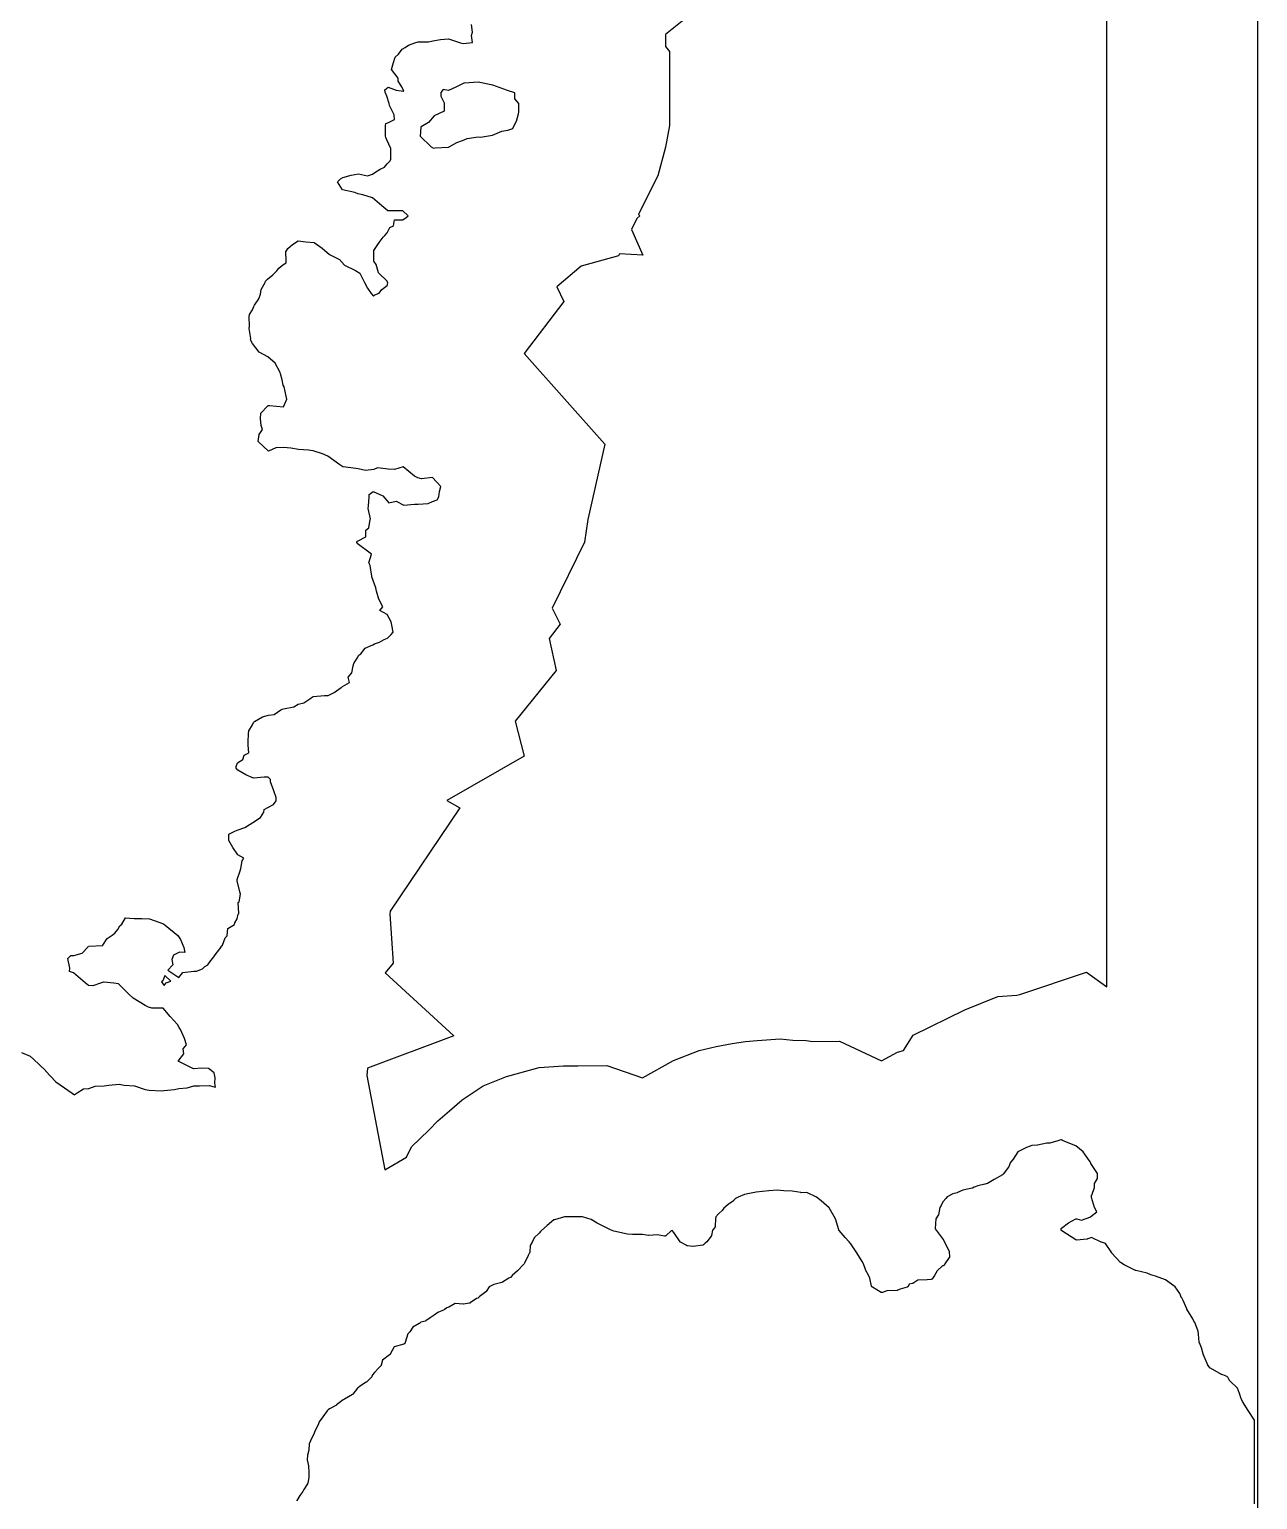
# Model space of a CAD drawing. Header units: millimetres. Extents: x 0 to 600, y 0 to 900.
# Drawn here: x 167 to 224, y 310.7 to 378.9 of the extents above; entities that cross this region are included whole.
import ezdxf

# ---------------------------------------------------------------- set-up
doc = ezdxf.new("R2010")
doc.units = ezdxf.units.MM
doc.layers.add('CORTE', color=1, linetype='Continuous')
doc.layers.add('GRABADO', color=5, linetype='Continuous')

msp = doc.modelspace()

# ---------------------------------------------------------------- linework, layer by layer
at = {"layer": 'CORTE'}
for points in [[(202.789, 383.7), (196.534, 378.678), (196.534, 378.12), (196.714, 377.892), (196.714, 374.446), (196.535, 373.445), (196.173, 372.117), (195.787, 371.357), (195.278, 370.315), (195.34, 370.263), (195.19, 370.134), (194.942, 369.626), (195.482, 368.426), (194.385, 368.486), (194.342, 368.399), (192.605, 367.918), (191.488, 366.96), (191.814, 366.279), (189.964, 363.873), (193.713, 359.652), (192.92, 356.164), (192.763, 355.105), (191.258, 352.048), (191.633, 351.299), (191.121, 350.64), (191.449, 349.152), (189.545, 346.802), (189.965, 345.171), (186.382, 343.115), (186.978, 342.774), (183.745, 337.983), (183.728, 337.865), (183.876, 335.573), (183.507, 335.122), (186.695, 332.205), (182.692, 330.698), (182.66, 330.352), (183.501, 325.981), (184.495, 326.57), (184.742, 327.048), (185.541, 327.823), (185.962, 328.259), (186.503, 328.721), (187.093, 329.221), (188.056, 329.882), (189.142, 330.306), (190.656, 330.734), (191.789, 330.802), (192.455, 330.802), (193.806, 330.82), (195.465, 330.248), (196.898, 331.054), (198.085, 331.517), (198.878, 331.71), (199.626, 331.849), (200.24, 331.932), (200.78, 331.982), (201.854, 332.051), (202.434, 331.991), (203.064, 331.982), (203.363, 331.93), (204.604, 331.953), (206.55, 331.031), (207.296, 331.447), (207.574, 331.514), (208.024, 332.229), (210.419, 333.397), (211.961, 334.03), (212.848, 334.084), (212.981, 334.112), (216.075, 335.147), (217.02, 334.473), (217.02, 335.382), (217.02, 335.382), (217.02, 335.45), (217.02, 336.05), (217.02, 336.05), (217.02, 336.228), (217.02, 336.67), (217.02, 336.67), (217.02, 336.834), (217.02, 336.842), (217.02, 337.737), (217.02, 338.241), (217.02, 338.535), (217.02, 339.545), (217.02, 340.72), (217.02, 341.429), (217.02, 341.838), (217.02, 342.706), (217.02, 343.695), (217.02, 344.413), (217.02, 344.444), (217.02, 344.578), (217.02, 351.727), (217.02, 351.727), (217.02, 409.968)], [(224.02, 387.217), (224.02, 328.182), (224.02, 328.182), (224.02, 328.054), (224.02, 327.933), (224.02, 327.904), (224.02, 327.255), (224.02, 326.36), (224.02, 325.575), (224.02, 325.205), (224.02, 324.564), (224.02, 323.5), (224.02, 322.587), (224.02, 322.32), (224.02, 321.864), (224.02, 321.055), (224.02, 321.047), (224.02, 321.047), (224.02, 320.68), (224.02, 320.68), (224.02, 320.499), (224.02, 320.118), (224.02, 320.118), (224.02, 319.795), (224.02, 319.656), (224.02, 319.514), (224.02, 319.514), (224.02, 318.783), (224.02, 317.926), (224.02, 317.206), (224.02, 316.214), (224.02, 315.782), (224.02, 274.958)]]:
    msp.add_lwpolyline(points, dxfattribs=at)
at = {"layer": 'GRABADO'}
for points in [[(224.02, 409.969), (224.02, 344.727), (224.02, 344.727), (224.02, 344.578), (224.02, 344.444), (224.02, 344.413), (224.02, 343.695), (224.02, 342.706), (224.02, 341.838), (224.02, 341.429), (224.02, 340.72), (224.02, 339.545), (224.02, 338.535), (224.02, 338.241), (224.02, 337.737), (224.02, 336.842), (224.02, 336.834), (224.02, 336.834), (224.02, 336.428), (224.02, 336.428), (224.02, 336.228), (224.02, 335.807), (224.02, 335.807), (224.02, 335.45), (224.02, 335.296), (224.02, 335.14), (224.02, 335.14), (224.02, 334.331), (224.02, 333.384), (224.02, 332.588), (224.02, 331.492), (224.02, 331.014), (224.02, 310.473)], [(166.625, 331.419), (167.033, 331.247), (167.189, 331.108), (167.738, 330.586), (167.743, 330.582), (167.748, 330.576), (168.219, 330.064), (168.424, 329.928), (168.978, 329.544), (169.081, 329.46), (169.118, 329.485), (169.218, 329.547), (169.509, 329.736), (169.755, 329.756), (170.047, 329.863), (170.459, 329.874), (170.688, 329.907), (171.163, 329.958), (171.391, 329.915), (171.87, 329.877), (172.372, 329.704), (172.556, 329.681), (173.121, 329.652), (173.238, 329.655), (173.726, 329.709), (173.926, 329.752), (174.312, 329.79), (174.622, 329.873), (174.895, 329.882), (175.337, 329.898), (175.637, 329.808), (175.599, 330.003), (175.621, 330.246), (175.567, 330.486), (175.301, 330.687), (175.001, 330.701), (174.618, 330.664), (173.893, 331.027), (174.164, 331.367), (174.13, 331.599), (174.294, 331.783), (174.198, 332.07), (174.003, 332.488), (173.952, 332.585), (173.877, 332.722), (173.522, 333.094), (173.208, 333.486), (172.679, 333.486), (172.524, 333.53), (172.364, 333.6), (171.809, 333.943), (171.602, 334.135), (171.125, 334.608), (170.908, 334.638), (170.469, 334.694), (170.426, 334.685), (170.299, 334.641), (169.943, 334.511), (169.742, 334.541), (169.586, 334.653), (169.038, 335.119), (168.851, 335.184), (168.87, 335.331), (168.78, 335.783), (168.924, 335.921), (169.063, 335.931), (169.444, 336.04), (169.715, 336.332), (169.719, 336.336), (169.742, 336.356), (170.395, 336.389), (170.41, 336.399), (170.596, 336.716), (170.829, 336.865), (170.963, 336.965), (171.097, 337.137), (171.193, 337.309), (171.285, 337.377), (171.45, 337.676), (171.857, 337.65), (172.22, 337.65), (172.564, 337.629), (173.222, 337.392), (173.291, 337.336), (173.885, 336.854), (174.004, 336.671), (174.164, 336.304), (174.217, 336.062), (173.955, 336.074), (173.687, 335.935), (173.599, 335.748), (173.652, 335.489), (173.428, 335.248), (173.925, 334.91), (174.122, 335.139), (174.627, 335.202), (174.756, 335.206), (175.023, 335.3), (175.132, 335.408), (175.276, 335.49), (175.419, 335.691), (175.516, 335.803), (175.665, 336.025), (175.896, 336.311), (175.902, 336.364), (175.961, 336.398), (176.088, 336.744), (176.17, 336.836), (176.209, 337.176), (176.516, 337.371), (176.526, 337.442), (176.646, 337.628), (176.692, 337.848), (176.713, 337.874), (176.68, 338.379), (176.735, 338.415), (176.788, 338.78), (176.765, 338.877), (176.643, 339.389), (176.635, 339.425), (176.642, 339.441), (176.643, 339.447), (176.778, 339.862), (176.807, 339.958), (176.876, 340.319), (176.957, 340.438), (176.664, 340.605), (176.437, 340.946), (176.253, 341.258), (176.253, 341.555), (176.528, 341.694), (176.689, 341.765), (176.997, 341.865), (177.369, 342.096), (177.373, 342.098), (177.718, 342.335), (177.88, 342.581), (177.898, 342.708), (178.07, 342.795), (178.322, 342.936), (178.458, 343.104), (178.458, 343.264), (178.342, 343.574), (178.193, 343.985), (178.184, 344.09), (178.073, 344.206), (177.898, 344.206), (177.399, 344.157), (177.046, 344.305), (176.666, 344.532), (176.599, 344.615), (176.59, 344.691), (176.654, 344.876), (176.902, 345.029), (176.96, 345.221), (177.177, 345.33), (177.153, 345.686), (177.143, 345.836), (177.171, 346.221), (177.188, 346.351), (177.345, 346.629), (177.401, 346.734), (177.441, 346.793), (177.813, 347.004), (178.09, 347.08), (178.362, 347.118), (178.664, 347.322), (178.728, 347.363), (178.785, 347.374), (179.278, 347.472), (179.466, 347.591), (179.734, 347.649), (180.013, 347.842), (180.076, 347.893), (180.163, 347.954), (180.702, 347.99), (180.864, 348), (181.151, 348.139), (181.463, 348.371), (181.506, 348.388), (181.53, 348.417), (181.858, 348.59), (181.792, 348.846), (181.959, 349.046), (182.033, 349.369), (182.064, 349.485), (182.208, 349.724), (182.292, 349.869), (182.382, 349.929), (182.576, 350.193), (182.933, 350.341), (183.024, 350.399), (183.244, 350.466), (183.463, 350.587), (183.619, 350.66), (183.797, 350.827), (183.887, 350.938), (183.817, 351.255), (183.793, 351.417), (183.607, 351.756), (183.267, 351.941), (183.396, 352.107), (183.219, 352.459), (183.105, 352.833), (183.072, 352.99), (182.895, 353.504), (182.891, 353.521), (182.891, 353.526), (182.811, 354.033), (182.756, 354.148), (182.877, 354.55), (182.214, 355.049), (182.201, 355.074), (182.19, 355.117), (182.222, 355.164), (182.615, 355.357), (182.615, 355.661), (182.758, 355.77), (182.814, 356.163), (182.825, 356.199), (182.728, 356.666), (182.741, 356.79), (182.765, 357.198), (182.776, 357.321), (182.957, 357.468), (183.401, 357.254), (183.688, 356.934), (184.015, 357.014), (184.371, 356.83), (184.873, 356.875), (185.048, 356.88), (185.512, 356.906), (185.717, 357.001), (185.93, 357.074), (185.999, 357.215), (186.035, 357.456), (186.089, 357.694), (185.716, 358.115), (185.194, 358.049), (185.024, 358.099), (184.87, 358.175), (184.34, 358.601), (183.946, 358.477), (183.654, 358.506), (183.15, 358.555), (182.986, 358.487), (182.594, 358.441), (182.259, 358.513), (181.692, 358.594), (181.552, 358.61), (181.413, 358.699), (180.846, 359.103), (180.604, 359.214), (180.173, 359.357), (179.951, 359.383), (179.486, 359.413), (179.137, 359.471), (178.797, 359.509), (178.439, 359.494), (178.091, 359.342), (177.615, 359.778), (177.665, 360.11), (177.809, 360.34), (177.755, 360.523), (177.716, 360.852), (177.746, 361.102), (178.056, 361.436), (178.057, 361.437), (178.074, 361.457), (178.141, 361.45), (178.784, 361.386), (178.785, 361.386), (178.787, 361.398), (178.94, 361.745), (178.92, 361.884), (178.818, 362.325), (178.777, 362.393), (178.727, 362.653), (178.653, 362.921), (178.629, 362.99), (178.409, 363.419), (178.063, 363.718), (177.661, 363.93), (177.347, 364.338), (177.26, 364.509), (177.282, 364.56), (177.203, 365.031), (177.211, 365.13), (177.197, 365.562), (177.214, 365.677), (177.345, 365.899), (177.421, 366.047), (177.438, 366.113), (177.653, 366.404), (177.723, 366.62), (177.754, 366.838), (177.937, 367.156), (177.959, 367.225), (178.055, 367.325), (178.301, 367.52), (178.481, 367.697), (178.571, 367.829), (178.757, 367.989), (178.914, 368.076), (178.919, 368.172), (178.898, 368.58), (178.988, 368.743), (179.213, 368.934), (179.478, 369.091), (179.827, 369.047), (180.216, 369.014), (180.582, 368.754), (180.925, 368.462), (181.394, 368.232), (181.625, 367.97), (182.134, 367.714), (182.33, 367.596), (182.554, 367.16), (182.688, 366.9), (182.856, 366.649), (182.969, 366.525), (183.029, 366.588), (183.226, 366.665), (183.36, 366.843), (183.599, 367.029), (183.639, 367.13), (183.643, 367.135), (183.6, 367.225), (183.207, 367.608), (183.09, 367.995), (182.986, 368.149), (182.986, 368.648), (183.053, 368.737), (183.228, 369.018), (183.426, 369.264), (183.495, 369.348), (183.599, 369.471), (183.723, 369.709), (183.894, 369.791), (183.941, 370.079), (184.334, 370.079), (184.494, 370.185), (184.585, 370.263), (184.328, 370.482), (183.634, 370.482), (183.35, 370.729), (182.93, 371.088), (182.482, 371.236), (182.25, 371.284), (182.109, 371.343), (181.531, 371.468), (181.298, 371.843), (181.431, 371.97), (181.55, 372.032), (181.939, 372.143), (182.274, 372.199), (182.696, 372.109), (182.931, 372.19), (183.076, 372.302), (183.275, 372.42), (183.476, 372.519), (183.606, 372.669), (183.74, 372.81), (183.77, 372.89), (183.77, 373.384), (183.592, 373.787), (183.55, 373.895), (183.529, 373.952), (183.529, 374.449), (183.539, 374.546), (183.635, 374.569), (183.951, 374.735), (183.935, 374.947), (183.712, 375.374), (183.691, 375.472), (183.591, 375.806), (183.511, 375.993), (183.494, 376.113), (183.65, 376.228), (184.025, 376.087), (184.363, 376.044), (184.379, 376.043), (184.29, 376.24), (184.109, 376.514), (184.109, 376.642), (183.81, 377.044), (183.901, 377.369), (183.981, 377.623), (184.127, 377.763), (184.305, 377.993), (184.438, 378.077), (184.589, 378.172), (184.885, 378.28), (185.037, 378.338), (185.528, 378.338), (185.732, 378.377), (186.083, 378.44), (186.449, 378.473), (187.012, 378.284), (187.139, 378.255), (187.567, 378.304), (187.52, 378.633), (187.561, 378.778), (187.523, 379.138)], [(223.87, 310.473), (223.87, 314.36), (223.576, 314.805), (223.575, 314.806), (223.322, 315.226), (223.32, 315.228), (223.265, 315.337), (223.263, 315.342), (223.18, 315.593), (223.084, 315.849), (222.731, 316.19), (222.728, 316.193), (222.722, 316.2), (222.719, 316.207), (222.642, 316.357), (222.527, 316.411), (222.357, 316.475), (222.352, 316.476), (222.346, 316.479), (221.826, 316.766), (221.819, 316.769), (221.811, 316.776), (221.808, 316.779), (221.805, 316.782), (221.719, 316.889), (221.714, 316.896), (221.709, 316.907), (221.707, 316.913), (221.68, 316.994), (221.495, 317.43), (221.493, 317.434), (221.413, 317.719), (221.315, 317.956), (221.313, 317.962), (221.311, 317.969), (221.311, 317.973), (221.277, 318.356), (221.253, 318.485), (221.098, 318.89), (221.066, 318.953), (221.066, 318.953), (221.012, 319.059), (220.733, 319.513), (220.73, 319.518), (220.729, 319.522), (220.571, 319.915), (220.496, 320.034), (220.492, 320.039), (220.407, 320.238), (220.198, 320.543), (219.742, 320.874), (219.273, 321.048), (219.062, 321.103), (219.057, 321.104), (218.889, 321.177), (218.371, 321.308), (218.365, 321.309), (218.357, 321.313), (217.83, 321.576), (217.653, 321.676), (217.645, 321.682), (217.64, 321.688), (217.255, 322.117), (217.252, 322.121), (216.952, 322.557), (216.768, 322.618), (216.764, 322.62), (216.303, 322.84), (216.13, 322.771), (216.129, 322.771), (216.12, 322.767), (216.11, 322.766), (215.614, 322.718), (215.606, 322.718), (215.597, 322.719), (215.589, 322.722), (215.58, 322.725), (215.573, 322.729), (214.928, 323.149), (214.921, 323.153), (214.916, 323.159), (214.914, 323.161), (214.909, 323.167), (214.904, 323.175), (214.902, 323.181), (214.899, 323.188), (214.897, 323.197), (214.896, 323.203), (214.895, 323.21), (214.896, 323.218), (214.897, 323.224), (214.899, 323.233), (214.902, 323.24), (214.905, 323.248), (214.912, 323.258), (214.916, 323.262), (214.92, 323.266), (215.235, 323.52), (215.242, 323.525), (215.58, 323.696), (215.584, 323.698), (215.589, 323.699), (215.597, 323.701), (215.606, 323.703), (215.615, 323.703), (215.624, 323.701), (215.63, 323.7), (215.838, 323.639), (216.269, 323.803), (216.272, 323.805), (216.548, 324.024), (216.449, 324.224), (216.447, 324.23), (216.445, 324.235), (216.313, 324.698), (216.311, 324.706), (216.31, 324.717), (216.313, 324.786), (216.314, 324.792), (216.315, 324.796), (216.316, 324.802), (216.446, 325.151), (216.442, 325.303), (216.442, 325.309), (216.443, 325.314), (216.445, 325.322), (216.448, 325.332), (216.451, 325.338), (216.584, 325.579), (216.588, 325.803), (216.284, 326.275), (216.281, 326.281), (216.268, 326.312), (216.243, 326.35), (215.919, 326.818), (215.573, 327.092), (214.988, 327.324), (214.983, 327.326), (214.976, 327.33), (214.972, 327.333), (214.913, 327.377), (214.9, 327.369), (214.895, 327.366), (214.888, 327.363), (214.746, 327.321), (214.745, 327.321), (214.367, 327.223), (214.358, 327.221), (214.23, 327.221), (213.794, 327.128), (213.792, 327.128), (213.788, 327.127), (213.544, 327.113), (213.285, 327.007), (212.886, 326.812), (212.674, 326.475), (212.671, 326.471), (212.538, 326.309), (212.467, 326.122), (212.463, 326.113), (212.459, 326.107), (212.212, 325.784), (212.21, 325.781), (212.207, 325.775), (212.201, 325.769), (212.193, 325.76), (212.186, 325.756), (212.176, 325.749), (211.781, 325.534), (211.482, 325.347), (211.477, 325.344), (211.47, 325.341), (211.363, 325.307), (211.361, 325.307), (211.033, 325.23), (210.862, 325.168), (210.78, 325.131), (210.773, 325.127), (210.339, 325.033), (210.084, 324.919), (210.081, 324.918), (210.076, 324.916), (209.87, 324.868), (209.605, 324.72), (209.538, 324.64), (209.423, 324.504), (209.317, 324.3), (209.314, 324.296), (209.266, 324.226), (209.202, 323.893), (209.201, 323.886), (209.198, 323.878), (209.196, 323.873), (209.193, 323.868), (209.086, 323.708), (209.067, 323.481), (209.047, 323.233), (209.416, 322.74), (209.418, 322.738), (209.424, 322.731), (209.429, 322.724), (209.431, 322.717), (209.434, 322.711), (209.434, 322.711), (209.696, 322.198), (209.698, 322.193), (209.701, 322.186), (209.703, 322.176), (209.719, 321.956), (209.719, 321.951), (209.718, 321.94), (209.717, 321.933), (209.715, 321.927), (209.713, 321.921), (209.709, 321.913), (209.705, 321.907), (209.493, 321.611), (209.486, 321.582), (209.484, 321.577), (209.483, 321.572), (209.479, 321.564), (209.471, 321.552), (209.464, 321.546), (209.46, 321.543), (209.453, 321.538), (209.444, 321.533), (209.439, 321.531), (209.435, 321.53), (209.427, 321.528), (209.42, 321.527), (209.391, 321.525), (209.135, 321.286), (209.021, 321.081), (208.925, 320.927), (208.918, 320.918), (208.908, 320.91), (208.9, 320.904), (208.893, 320.901), (208.884, 320.898), (208.876, 320.896), (208.871, 320.895), (208.671, 320.879), (208.251, 320.852), (208.009, 320.705), (208.005, 320.702), (208, 320.7), (207.994, 320.698), (207.988, 320.696), (207.84, 320.667), (207.789, 320.562), (207.786, 320.556), (207.782, 320.551), (207.779, 320.547), (207.772, 320.54), (207.763, 320.534), (207.755, 320.529), (207.749, 320.526), (207.745, 320.525), (207.42, 320.436), (207.305, 320.386), (207.299, 320.383), (207.294, 320.382), (207.286, 320.38), (206.803, 320.367), (206.609, 320.288), (206.603, 320.286), (206.598, 320.285), (206.59, 320.283), (206.573, 320.283), (206.561, 320.286), (206.556, 320.287), (206.552, 320.289), (206.546, 320.292), (206.132, 320.533), (206.129, 320.535), (206.121, 320.541), (206.115, 320.548), (206.112, 320.551), (206.109, 320.555), (206.104, 320.564), (206.101, 320.573), (206.099, 320.576), (206.009, 320.952), (205.961, 321.088), (205.82, 321.344), (205.818, 321.349), (205.715, 321.613), (205.667, 321.723), (205.415, 322.124), (205.134, 322.548), (205.054, 322.632), (205.053, 322.633), (204.873, 322.836), (204.585, 323.162), (204.583, 323.164), (204.58, 323.168), (204.575, 323.177), (204.572, 323.184), (204.57, 323.188), (204.427, 323.704), (204.132, 324.208), (203.755, 324.541), (203.533, 324.715), (203.093, 324.923), (202.823, 324.918), (202.816, 324.919), (202.407, 324.991), (202.026, 324.996), (202.022, 324.996), (201.718, 325.028), (201.329, 325.003), (201.034, 324.975), (200.732, 324.935), (200.346, 324.863), (200.195, 324.826), (199.899, 324.711), (199.782, 324.645), (199.69, 324.547), (199.685, 324.541), (199.444, 324.375), (199.237, 324.205), (199.16, 324.093), (199.156, 324.088), (199.152, 324.084), (198.995, 323.942), (198.87, 323.799), (198.844, 323.72), (198.829, 323.345), (198.828, 323.334), (198.825, 323.326), (198.822, 323.32), (198.818, 323.312), (198.815, 323.307), (198.716, 323.179), (198.668, 322.933), (198.666, 322.927), (198.662, 322.915), (198.657, 322.907), (198.654, 322.904), (198.445, 322.64), (198.441, 322.635), (198.374, 322.576), (198.3, 322.502), (198.295, 322.497), (198.288, 322.492), (198.284, 322.49), (198.278, 322.487), (198.269, 322.483), (198.261, 322.481), (197.809, 322.426), (197.801, 322.425), (197.545, 322.451), (197.536, 322.452), (197.524, 322.456), (197.518, 322.459), (197.225, 322.624), (197.215, 322.63), (197.208, 322.639), (197.204, 322.643), (196.917, 323.075), (196.844, 323.156), (196.796, 323.143), (196.536, 322.909), (196.533, 322.907), (196.527, 322.903), (196.515, 322.896), (196.503, 322.893), (196.494, 322.892), (196.483, 322.892), (196.475, 322.893), (196.159, 322.958), (195.748, 322.927), (195.741, 322.927), (195.734, 322.928), (195.463, 322.981), (194.997, 322.969), (194.992, 322.969), (194.762, 322.995), (194.758, 322.995), (194.134, 323.137), (194.059, 323.156), (194.053, 323.158), (194.047, 323.161), (193.975, 323.197), (193.352, 323.499), (193.349, 323.501), (193.083, 323.665), (192.679, 323.804), (192.5, 323.802), (191.998, 323.802), (191.832, 323.792), (191.372, 323.662), (191.353, 323.655), (191.347, 323.651), (191.038, 323.389), (190.765, 323.156), (190.725, 323.114), (190.663, 323.039), (190.66, 323.036), (190.435, 322.818), (190.35, 322.652), (190.247, 322.469), (190.223, 322.157), (190.222, 322.152), (190.221, 322.144), (190.218, 322.136), (190.216, 322.131), (190.149, 322.004), (189.982, 321.651), (189.981, 321.65), (189.964, 321.616), (189.961, 321.611), (189.951, 321.597), (189.948, 321.592), (189.66, 321.295), (189.411, 321.07), (189.368, 321.006), (189.365, 321.002), (189.361, 320.998), (189.356, 320.994), (189.349, 320.988), (189.338, 320.982), (189.251, 320.952), (188.952, 320.763), (188.945, 320.759), (188.937, 320.756), (188.934, 320.755), (188.55, 320.657), (188.457, 320.609), (188.344, 320.541), (188.198, 320.325), (188.193, 320.317), (188.183, 320.308), (187.881, 320.082), (187.855, 320.051), (187.85, 320.044), (187.842, 320.038), (187.835, 320.033), (187.823, 320.028), (187.752, 320.006), (187.462, 319.798), (187.457, 319.795), (187.451, 319.791), (187.441, 319.788), (187.432, 319.786), (187.148, 319.748), (187.14, 319.746), (186.756, 319.773), (186.474, 319.606), (186.469, 319.603), (186.467, 319.603), (186.368, 319.566), (186.274, 319.491), (186.268, 319.487), (186.262, 319.484), (186.258, 319.482), (185.952, 319.359), (185.79, 319.229), (185.786, 319.227), (185.6, 319.107), (185.396, 318.965), (185.393, 318.963), (185.387, 318.96), (185.382, 318.958), (185.377, 318.956), (185.16, 318.904), (185.099, 318.849), (185.095, 318.846), (185.09, 318.842), (184.797, 318.68), (184.656, 318.462), (184.653, 318.459), (184.569, 318.359), (184.442, 317.958), (184.44, 317.952), (184.437, 317.946), (184.435, 317.943), (184.426, 317.93), (184.424, 317.927), (184.421, 317.923), (184.405, 317.908), (184.397, 317.902), (184.388, 317.897), (184.383, 317.895), (184.38, 317.894), (183.923, 317.762), (183.75, 317.424), (183.747, 317.417), (183.741, 317.411), (183.734, 317.403), (183.722, 317.395), (183.718, 317.39), (183.713, 317.384), (183.393, 317.144), (183.329, 316.914), (183.328, 316.911), (183.325, 316.903), (183.318, 316.893), (183.313, 316.887), (183.31, 316.884), (183.184, 316.763), (183.024, 316.575), (182.923, 316.456), (182.891, 316.381), (182.889, 316.378), (182.885, 316.371), (182.88, 316.365), (182.877, 316.362), (182.638, 316.124), (182.632, 316.119), (182.625, 316.115), (182.317, 315.924), (182.266, 315.881), (182.23, 315.842), (182.01, 315.566), (182.005, 315.559), (181.996, 315.551), (181.991, 315.548), (181.616, 315.329), (181.612, 315.326), (181.606, 315.324), (181.587, 315.317), (181.567, 315.306), (181.254, 315.064), (181.251, 315.062), (181.247, 315.059), (180.924, 314.884), (180.862, 314.84), (180.817, 314.796), (180.625, 314.52), (180.624, 314.518), (180.443, 314.288), (180.412, 314.185), (180.41, 314.179), (180.259, 313.872), (180.234, 313.795), (180.232, 313.79), (180.229, 313.784), (180.226, 313.779), (180.221, 313.772), (180.208, 313.758), (180.05, 313.402), (179.982, 313.258), (179.966, 312.971), (179.965, 312.966), (179.965, 312.962), (179.908, 312.741), (179.887, 312.521), (179.949, 312.246), (179.949, 312.244), (179.95, 312.239), (179.964, 311.936), (179.964, 311.705), (179.964, 311.701), (179.964, 311.697), (179.916, 311.432), (179.915, 311.429), (179.913, 311.42), (179.908, 311.411), (179.906, 311.407), (179.739, 311.148), (179.691, 311.055), (179.688, 311.05), (179.557, 310.868), (179.458, 310.7), (179.456, 310.696), (179.453, 310.692), (179.393, 310.62)]]:
    msp.add_lwpolyline(points, dxfattribs=at)
for points in [[(186.451, 373.45), (186.484, 373.466), (186.843, 373.666), (187.107, 373.748), (187.314, 373.843), (187.826, 373.919), (187.943, 373.91), (188.5, 373.996), (188.933, 374.192), (189.201, 374.239), (189.436, 374.304), (189.521, 374.479), (189.608, 374.649), (189.699, 374.984), (189.714, 375.067), (189.714, 375.465), (189.534, 375.693), (189.534, 375.96), (189.193, 376.08), (188.85, 376.201), (188.504, 376.315), (187.824, 376.459), (187.195, 376.421), (187.158, 376.416), (186.799, 376.224), (186.447, 376.068), (186.206, 376.127), (186.101, 375.988), (186.101, 375.819), (186.251, 375.508), (186.251, 375.119), (185.79, 374.901), (185.529, 374.586), (185.176, 374.386), (185.17, 374.378), (185.131, 373.952), (185.649, 373.461), (185.762, 373.4), (185.831, 373.406), (186.435, 373.449), (186.451, 373.45)], [(173.35, 334.661), (173.557, 334.739), (173.276, 334.997), (173.189, 334.756), (173.119, 334.7), (173.246, 334.537), (173.35, 334.661)]]:
    msp.add_lwpolyline(points, close=True, dxfattribs=at)

doc.saveas('drawing.dxf')
